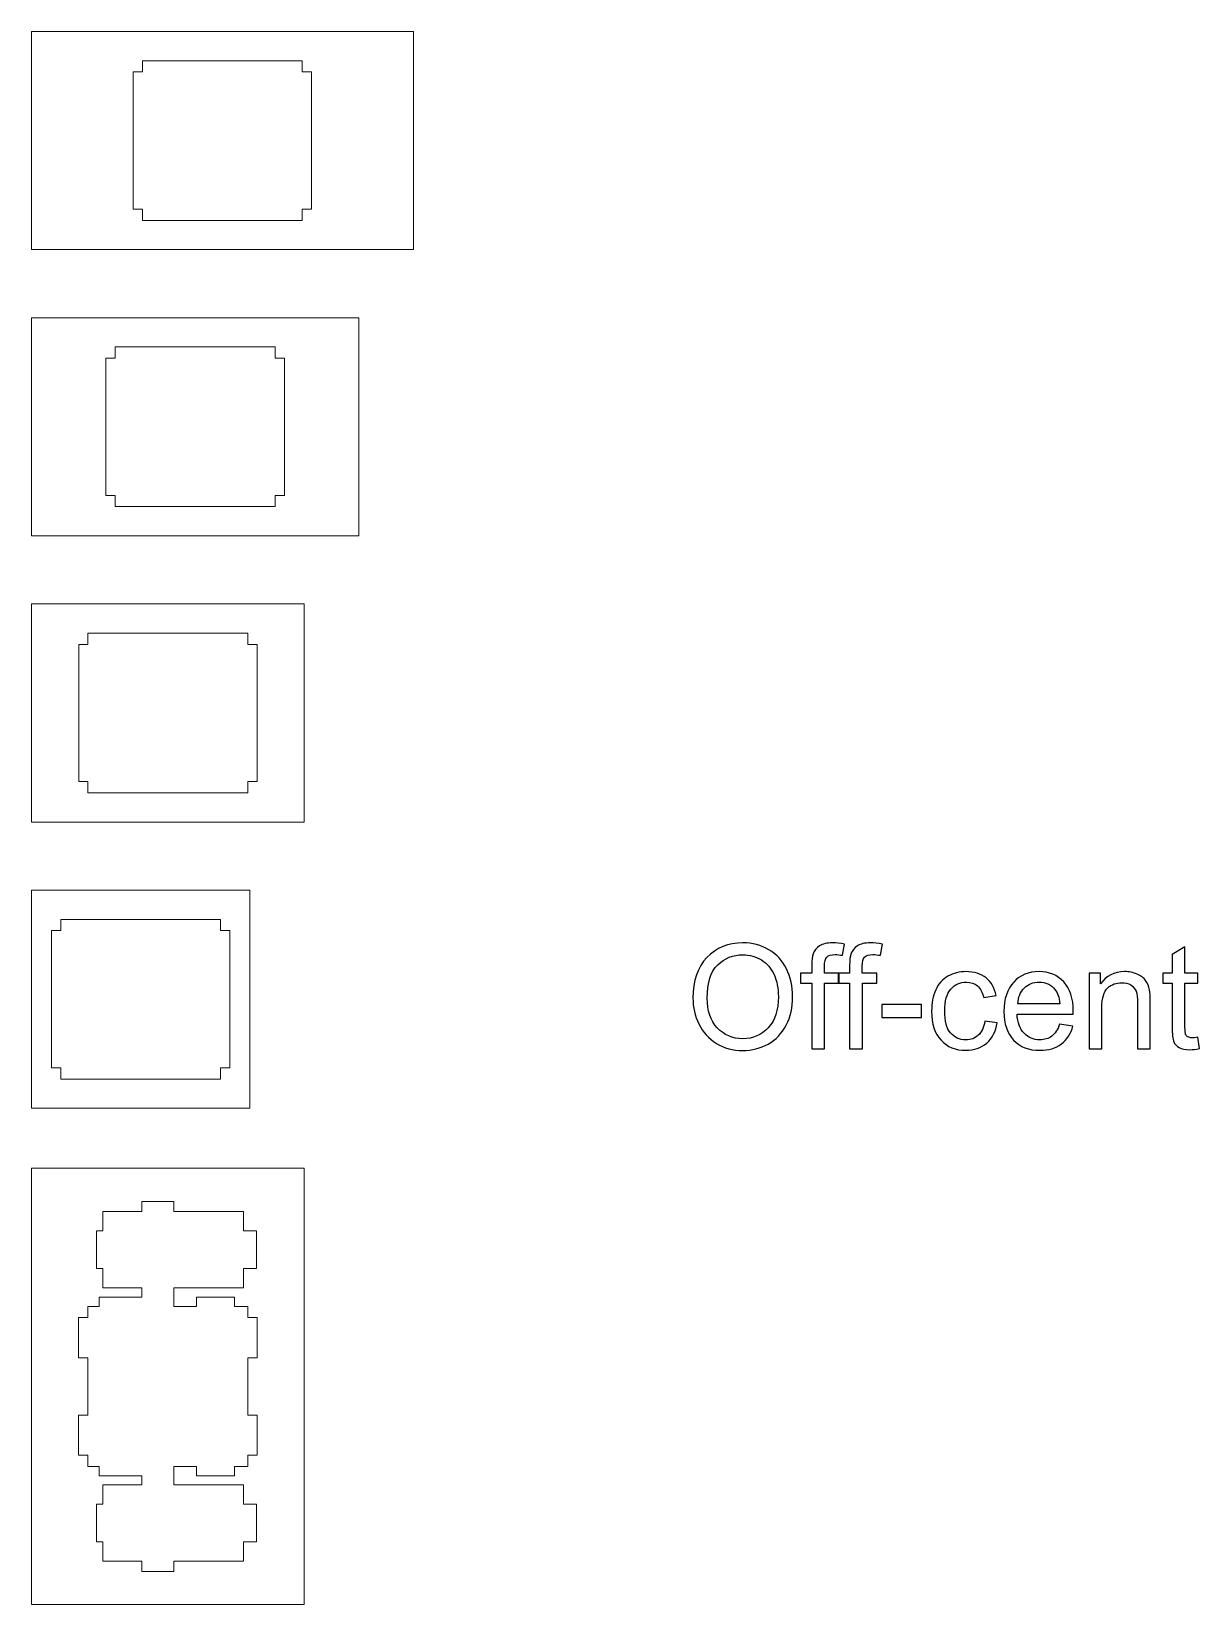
# Model space of a CAD drawing. Header units: millimetres. Extents: x -742 to 1487, y -1115 to 638.
# Drawn here: x 237.6 to 339.6, y -686.8 to -549.4 of the extents above; entities that cross this region are included whole.
import ezdxf

# ---------------------------------------------------------------- set-up
doc = ezdxf.new("R2010")
doc.units = ezdxf.units.MM
doc.layers.add('Layer 1', color=7, linetype='CONTINUOUS')

msp = doc.modelspace()

# ---------------------------------------------------------------- linework, layer by layer
at = {"layer": 'Layer 1', "color": 250, "lineweight": 9}
for points, knots in [([(237.614, -568.466), (237.614, -568.466), (237.614, -549.416), (237.614, -549.416), (237.614, -549.416), (237.614, -549.416), (270.952, -549.416), (270.952, -549.416), (270.952, -549.416), (270.952, -549.416), (270.952, -568.466), (270.952, -568.466), (270.952, -568.466), (270.952, -568.466), (237.614, -568.466), (237.614, -568.466)], [0, 0, 0, 0, 0.2, 0.2, 0.2, 0.2, 0.4, 0.4, 0.4, 0.4, 0.6, 0.6, 0.6, 0.6, 1, 1, 1, 1]), ([(246.499, -564.935), (246.499, -564.935), (246.499, -552.947), (246.499, -552.947), (246.499, -552.947), (246.499, -552.947), (247.31, -552.947), (247.31, -552.947)], [0, 0, 0, 0, 0.3333333, 0.3333333, 0.3333333, 0.3333333, 1, 1, 1, 1]), ([(262.067, -564.935), (262.067, -564.935), (262.067, -552.947), (262.067, -552.947), (262.067, -552.947), (262.067, -552.947), (261.255, -552.947), (261.255, -552.947)], [0, 0, 0, 0, 0.3333333, 0.3333333, 0.3333333, 0.3333333, 1, 1, 1, 1]), ([(237.614, -593.457), (237.614, -593.457), (237.614, -574.407), (237.614, -574.407), (237.614, -574.407), (237.614, -574.407), (266.189, -574.407), (266.189, -574.407), (266.189, -574.407), (266.189, -574.407), (266.189, -593.457), (266.189, -593.457), (266.189, -593.457), (266.189, -593.457), (237.614, -593.457), (237.614, -593.457)], [0, 0, 0, 0, 0.2, 0.2, 0.2, 0.2, 0.4, 0.4, 0.4, 0.4, 0.6, 0.6, 0.6, 0.6, 1, 1, 1, 1]), ([(244.118, -589.926), (244.118, -589.926), (244.118, -577.938), (244.118, -577.938), (244.118, -577.938), (244.118, -577.938), (244.929, -577.938), (244.929, -577.938)], [0, 0, 0, 0, 0.3333333, 0.3333333, 0.3333333, 0.3333333, 1, 1, 1, 1]), ([(259.686, -589.926), (259.686, -589.926), (259.686, -577.938), (259.686, -577.938), (259.686, -577.938), (259.686, -577.938), (258.874, -577.938), (258.874, -577.938)], [0, 0, 0, 0, 0.3333333, 0.3333333, 0.3333333, 0.3333333, 1, 1, 1, 1]), ([(237.614, -618.447), (237.614, -618.447), (237.614, -599.397), (237.614, -599.397), (237.614, -599.397), (237.614, -599.397), (261.427, -599.397), (261.427, -599.397), (261.427, -599.397), (261.427, -599.397), (261.427, -618.447), (261.427, -618.447), (261.427, -618.447), (261.427, -618.447), (237.614, -618.447), (237.614, -618.447)], [0, 0, 0, 0, 0.2, 0.2, 0.2, 0.2, 0.4, 0.4, 0.4, 0.4, 0.6, 0.6, 0.6, 0.6, 1, 1, 1, 1]), ([(241.736, -614.916), (241.736, -614.916), (241.736, -602.928), (241.736, -602.928), (241.736, -602.928), (241.736, -602.928), (242.548, -602.928), (242.548, -602.928)], [0, 0, 0, 0, 0.3333333, 0.3333333, 0.3333333, 0.3333333, 1, 1, 1, 1]), ([(257.304, -614.916), (257.304, -614.916), (257.304, -602.928), (257.304, -602.928), (257.304, -602.928), (257.304, -602.928), (256.493, -602.928), (256.493, -602.928)], [0, 0, 0, 0, 0.3333333, 0.3333333, 0.3333333, 0.3333333, 1, 1, 1, 1]), ([(237.614, -643.437), (237.614, -643.437), (237.614, -624.387), (237.614, -624.387), (237.614, -624.387), (237.614, -624.387), (256.664, -624.387), (256.664, -624.387), (256.664, -624.387), (256.664, -624.387), (256.664, -643.437), (256.664, -643.437), (256.664, -643.437), (256.664, -643.437), (237.614, -643.437), (237.614, -643.437)], [0, 0, 0, 0, 0.2, 0.2, 0.2, 0.2, 0.4, 0.4, 0.4, 0.4, 0.6, 0.6, 0.6, 0.6, 1, 1, 1, 1]), ([(239.355, -639.906), (239.355, -639.906), (239.355, -627.918), (239.355, -627.918), (239.355, -627.918), (239.355, -627.918), (240.167, -627.918), (240.167, -627.918)], [0, 0, 0, 0, 0.3333333, 0.3333333, 0.3333333, 0.3333333, 1, 1, 1, 1]), ([(254.923, -639.906), (254.923, -639.906), (254.923, -627.918), (254.923, -627.918), (254.923, -627.918), (254.923, -627.918), (254.112, -627.918), (254.112, -627.918)], [0, 0, 0, 0, 0.3333333, 0.3333333, 0.3333333, 0.3333333, 1, 1, 1, 1]), ([(295.352, -633.809), (295.352, -632.302), (295.759, -631.121), (296.569, -630.268), (296.569, -630.268), (297.38, -629.415), (298.426, -628.989), (299.708, -628.989), (299.708, -628.989), (300.549, -628.989), (301.304, -629.19), (301.98, -629.59), (301.98, -629.59), (302.653, -629.991), (303.167, -630.549), (303.52, -631.267), (303.52, -631.267), (303.874, -631.982), (304.052, -632.795), (304.052, -633.703), (304.052, -633.703), (304.052, -634.624), (303.865, -635.449), (303.493, -636.175), (303.493, -636.175), (303.12, -636.904), (302.593, -637.454), (301.912, -637.826), (301.912, -637.826), (301.228, -638.201), (300.492, -638.387), (299.702, -638.387), (299.702, -638.387), (298.845, -638.387), (298.081, -638.18), (297.405, -637.767), (297.405, -637.767), (296.732, -637.354), (296.22, -636.791), (295.873, -636.076), (295.873, -636.076), (295.526, -635.363), (295.352, -634.607), (295.352, -633.809)], [0, 0, 0, 0, 0.0833333, 0.0833333, 0.0833333, 0.0833333, 0.1666667, 0.1666667, 0.1666667, 0.1666667, 0.25, 0.25, 0.25, 0.25, 0.3333333, 0.3333333, 0.3333333, 0.3333333, 0.4166667, 0.4166667, 0.4166667, 0.4166667, 0.5, 0.5, 0.5, 0.5, 0.5833333, 0.5833333, 0.5833333, 0.5833333, 0.6666667, 0.6666667, 0.6666667, 0.6666667, 0.75, 0.75, 0.75, 0.75, 0.8333333, 0.8333333, 0.8333333, 0.8333333, 1, 1, 1, 1]), ([(305.726, -638.235), (305.726, -638.235), (305.726, -632.507), (305.726, -632.507), (305.726, -632.507), (305.726, -632.507), (304.735, -632.507), (304.735, -632.507), (304.735, -632.507), (304.735, -632.507), (304.735, -631.644), (304.735, -631.644), (304.735, -631.644), (304.735, -631.644), (305.726, -631.644), (305.726, -631.644), (305.726, -631.644), (305.726, -631.644), (305.726, -630.945), (305.726, -630.945), (305.726, -630.945), (305.726, -630.503), (305.764, -630.175), (305.842, -629.961), (305.842, -629.961), (305.95, -629.673), (306.137, -629.438), (306.408, -629.258), (306.408, -629.258), (306.676, -629.078), (307.055, -628.989), (307.542, -628.989), (307.542, -628.989), (307.858, -628.989), (308.205, -629.027), (308.586, -629.102), (308.586, -629.102), (308.586, -629.102), (308.418, -630.079), (308.418, -630.079), (308.418, -630.079), (308.186, -630.039), (307.968, -630.018), (307.76, -630.018), (307.76, -630.018), (307.422, -630.018), (307.182, -630.09), (307.041, -630.234), (307.041, -630.234), (306.901, -630.378), (306.831, -630.647), (306.831, -631.04), (306.831, -631.04), (306.831, -631.04), (306.831, -631.644), (306.831, -631.644), (306.831, -631.644), (306.831, -631.644), (308.114, -631.644), (308.114, -631.644), (308.114, -631.644), (308.114, -631.644), (308.114, -632.507), (308.114, -632.507), (308.114, -632.507), (308.114, -632.507), (306.844, -632.507), (306.844, -632.507), (306.844, -632.507), (306.844, -632.507), (306.844, -638.235), (306.844, -638.235), (306.844, -638.235), (306.844, -638.235), (305.726, -638.235), (305.726, -638.235)], [0, 0, 0, 0, 0.05, 0.05, 0.05, 0.05, 0.1, 0.1, 0.1, 0.1, 0.15, 0.15, 0.15, 0.15, 0.2, 0.2, 0.2, 0.2, 0.25, 0.25, 0.25, 0.25, 0.3, 0.3, 0.3, 0.3, 0.35, 0.35, 0.35, 0.35, 0.4, 0.4, 0.4, 0.4, 0.45, 0.45, 0.45, 0.45, 0.5, 0.5, 0.5, 0.5, 0.55, 0.55, 0.55, 0.55, 0.6, 0.6, 0.6, 0.6, 0.65, 0.65, 0.65, 0.65, 0.7, 0.7, 0.7, 0.7, 0.75, 0.75, 0.75, 0.75, 0.8, 0.8, 0.8, 0.8, 0.85, 0.85, 0.85, 0.85, 0.9, 0.9, 0.9, 0.9, 1, 1, 1, 1]), ([(309.026, -638.235), (309.026, -638.235), (309.026, -632.507), (309.026, -632.507), (309.026, -632.507), (309.026, -632.507), (308.035, -632.507), (308.035, -632.507), (308.035, -632.507), (308.035, -632.507), (308.035, -631.644), (308.035, -631.644), (308.035, -631.644), (308.035, -631.644), (309.026, -631.644), (309.026, -631.644), (309.026, -631.644), (309.026, -631.644), (309.026, -630.945), (309.026, -630.945), (309.026, -630.945), (309.026, -630.503), (309.064, -630.175), (309.142, -629.961), (309.142, -629.961), (309.25, -629.673), (309.437, -629.438), (309.708, -629.258), (309.708, -629.258), (309.976, -629.078), (310.355, -628.989), (310.842, -628.989), (310.842, -628.989), (311.157, -628.989), (311.505, -629.027), (311.886, -629.102), (311.886, -629.102), (311.886, -629.102), (311.718, -630.079), (311.718, -630.079), (311.718, -630.079), (311.486, -630.039), (311.268, -630.018), (311.06, -630.018), (311.06, -630.018), (310.721, -630.018), (310.482, -630.09), (310.34, -630.234), (310.34, -630.234), (310.201, -630.378), (310.131, -630.647), (310.131, -631.04), (310.131, -631.04), (310.131, -631.04), (310.131, -631.644), (310.131, -631.644), (310.131, -631.644), (310.131, -631.644), (311.414, -631.644), (311.414, -631.644), (311.414, -631.644), (311.414, -631.644), (311.414, -632.507), (311.414, -632.507), (311.414, -632.507), (311.414, -632.507), (310.144, -632.507), (310.144, -632.507), (310.144, -632.507), (310.144, -632.507), (310.144, -638.235), (310.144, -638.235), (310.144, -638.235), (310.144, -638.235), (309.026, -638.235), (309.026, -638.235)], [0, 0, 0, 0, 0.05, 0.05, 0.05, 0.05, 0.1, 0.1, 0.1, 0.1, 0.15, 0.15, 0.15, 0.15, 0.2, 0.2, 0.2, 0.2, 0.25, 0.25, 0.25, 0.25, 0.3, 0.3, 0.3, 0.3, 0.35, 0.35, 0.35, 0.35, 0.4, 0.4, 0.4, 0.4, 0.45, 0.45, 0.45, 0.45, 0.5, 0.5, 0.5, 0.5, 0.55, 0.55, 0.55, 0.55, 0.6, 0.6, 0.6, 0.6, 0.65, 0.65, 0.65, 0.65, 0.7, 0.7, 0.7, 0.7, 0.75, 0.75, 0.75, 0.75, 0.8, 0.8, 0.8, 0.8, 0.85, 0.85, 0.85, 0.85, 0.9, 0.9, 0.9, 0.9, 1, 1, 1, 1]), ([(296.597, -633.83), (296.597, -634.924), (296.891, -635.786), (297.48, -636.415), (297.48, -636.415), (298.068, -637.043), (298.807, -637.359), (299.696, -637.359), (299.696, -637.359), (300.602, -637.359), (301.345, -637.041), (301.931, -636.406), (301.931, -636.406), (302.515, -635.771), (302.807, -634.869), (302.807, -633.701), (302.807, -633.701), (302.807, -632.962), (302.682, -632.317), (302.433, -631.766), (302.433, -631.766), (302.183, -631.216), (301.817, -630.789), (301.336, -630.486), (301.336, -630.486), (300.853, -630.183), (300.314, -630.031), (299.715, -630.031), (299.715, -630.031), (298.864, -630.031), (298.131, -630.323), (297.518, -630.907), (297.518, -630.907), (296.904, -631.491), (296.597, -632.465), (296.597, -633.83)], [0, 0, 0, 0, 0.1, 0.1, 0.1, 0.1, 0.2, 0.2, 0.2, 0.2, 0.3, 0.3, 0.3, 0.3, 0.4, 0.4, 0.4, 0.4, 0.5, 0.5, 0.5, 0.5, 0.6, 0.6, 0.6, 0.6, 0.7, 0.7, 0.7, 0.7, 0.8, 0.8, 0.8, 0.8, 1, 1, 1, 1]), ([(339.419, -637.238), (339.419, -637.238), (339.572, -638.224), (339.572, -638.224), (339.572, -638.224), (339.258, -638.29), (338.977, -638.324), (338.731, -638.324), (338.731, -638.324), (338.327, -638.324), (338.014, -638.26), (337.789, -638.131), (337.789, -638.131), (337.567, -638.002), (337.41, -637.835), (337.319, -637.625), (337.319, -637.625), (337.228, -637.416), (337.184, -636.976), (337.184, -636.305), (337.184, -636.305), (337.184, -636.305), (337.184, -632.507), (337.184, -632.507), (337.184, -632.507), (337.184, -632.507), (336.358, -632.507), (336.358, -632.507), (336.358, -632.507), (336.358, -632.507), (336.358, -631.644), (336.358, -631.644), (336.358, -631.644), (336.358, -631.644), (337.184, -631.644), (337.184, -631.644), (337.184, -631.644), (337.184, -631.644), (337.184, -630.014), (337.184, -630.014), (337.184, -630.014), (337.184, -630.014), (338.302, -629.343), (338.302, -629.343), (338.302, -629.343), (338.302, -629.343), (338.302, -631.644), (338.302, -631.644), (338.302, -631.644), (338.302, -631.644), (339.419, -631.644), (339.419, -631.644), (339.419, -631.644), (339.419, -631.644), (339.419, -632.507), (339.419, -632.507), (339.419, -632.507), (339.419, -632.507), (338.302, -632.507), (338.302, -632.507), (338.302, -632.507), (338.302, -632.507), (338.302, -636.368), (338.302, -636.368), (338.302, -636.368), (338.302, -636.688), (338.321, -636.893), (338.361, -636.984), (338.361, -636.984), (338.399, -637.075), (338.462, -637.147), (338.551, -637.202), (338.551, -637.202), (338.64, -637.255), (338.767, -637.282), (338.932, -637.282), (338.932, -637.282), (339.055, -637.282), (339.218, -637.268), (339.419, -637.238)], [0, 0, 0, 0, 0.047619, 0.047619, 0.047619, 0.047619, 0.0952381, 0.0952381, 0.0952381, 0.0952381, 0.1428571, 0.1428571, 0.1428571, 0.1428571, 0.1904762, 0.1904762, 0.1904762, 0.1904762, 0.2380952, 0.2380952, 0.2380952, 0.2380952, 0.2857143, 0.2857143, 0.2857143, 0.2857143, 0.3333333, 0.3333333, 0.3333333, 0.3333333, 0.3809524, 0.3809524, 0.3809524, 0.3809524, 0.4285714, 0.4285714, 0.4285714, 0.4285714, 0.4761905, 0.4761905, 0.4761905, 0.4761905, 0.5238095, 0.5238095, 0.5238095, 0.5238095, 0.5714286, 0.5714286, 0.5714286, 0.5714286, 0.6190476, 0.6190476, 0.6190476, 0.6190476, 0.6666667, 0.6666667, 0.6666667, 0.6666667, 0.7142857, 0.7142857, 0.7142857, 0.7142857, 0.7619048, 0.7619048, 0.7619048, 0.7619048, 0.8095238, 0.8095238, 0.8095238, 0.8095238, 0.8571429, 0.8571429, 0.8571429, 0.8571429, 0.9047619, 0.9047619, 0.9047619, 0.9047619, 1, 1, 1, 1]), ([(320.822, -635.822), (320.822, -635.822), (321.914, -635.974), (321.914, -635.974), (321.914, -635.974), (321.794, -636.726), (321.489, -637.312), (320.996, -637.738), (320.996, -637.738), (320.503, -638.163), (319.895, -638.375), (319.178, -638.375), (319.178, -638.375), (318.278, -638.375), (317.554, -638.08), (317.008, -637.492), (317.008, -637.492), (316.46, -636.904), (316.187, -636.061), (316.187, -634.965), (316.187, -634.965), (316.187, -634.253), (316.305, -633.633), (316.54, -633.1), (316.54, -633.1), (316.775, -632.569), (317.133, -632.169), (317.615, -631.904), (317.615, -631.904), (318.096, -631.637), (318.619, -631.504), (319.186, -631.504), (319.186, -631.504), (319.899, -631.504), (320.486, -631.684), (320.939, -632.046), (320.939, -632.046), (321.394, -632.408), (321.686, -632.922), (321.813, -633.587), (321.813, -633.587), (321.813, -633.587), (320.733, -633.752), (320.733, -633.752), (320.733, -633.752), (320.63, -633.309), (320.448, -632.977), (320.183, -632.753), (320.183, -632.753), (319.92, -632.531), (319.603, -632.418), (319.23, -632.418), (319.23, -632.418), (318.667, -632.418), (318.21, -632.619), (317.857, -633.022), (317.857, -633.022), (317.505, -633.426), (317.33, -634.061), (317.33, -634.933), (317.33, -634.933), (317.33, -635.818), (317.499, -636.459), (317.838, -636.859), (317.838, -636.859), (318.178, -637.259), (318.621, -637.46), (319.165, -637.46), (319.165, -637.46), (319.605, -637.46), (319.971, -637.327), (320.263, -637.058), (320.263, -637.058), (320.558, -636.791), (320.744, -636.379), (320.822, -635.822)], [0, 0, 0, 0, 0.05, 0.05, 0.05, 0.05, 0.1, 0.1, 0.1, 0.1, 0.15, 0.15, 0.15, 0.15, 0.2, 0.2, 0.2, 0.2, 0.25, 0.25, 0.25, 0.25, 0.3, 0.3, 0.3, 0.3, 0.35, 0.35, 0.35, 0.35, 0.4, 0.4, 0.4, 0.4, 0.45, 0.45, 0.45, 0.45, 0.5, 0.5, 0.5, 0.5, 0.55, 0.55, 0.55, 0.55, 0.6, 0.6, 0.6, 0.6, 0.65, 0.65, 0.65, 0.65, 0.7, 0.7, 0.7, 0.7, 0.75, 0.75, 0.75, 0.75, 0.8, 0.8, 0.8, 0.8, 0.85, 0.85, 0.85, 0.85, 0.9, 0.9, 0.9, 0.9, 1, 1, 1, 1]), ([(327.363, -636.101), (327.363, -636.101), (328.518, -636.254), (328.518, -636.254), (328.518, -636.254), (328.338, -636.925), (328.002, -637.448), (327.511, -637.818), (327.511, -637.818), (327.02, -638.188), (326.393, -638.375), (325.629, -638.375), (325.629, -638.375), (324.668, -638.375), (323.906, -638.078), (323.343, -637.486), (323.343, -637.486), (322.78, -636.895), (322.499, -636.063), (322.499, -634.994), (322.499, -634.994), (322.499, -633.889), (322.782, -633.03), (323.352, -632.42), (323.352, -632.42), (323.921, -631.809), (324.66, -631.504), (325.568, -631.504), (325.568, -631.504), (326.446, -631.504), (327.164, -631.802), (327.72, -632.401), (327.72, -632.401), (328.277, -633), (328.556, -633.843), (328.556, -634.929), (328.556, -634.929), (328.556, -634.994), (328.554, -635.094), (328.55, -635.225), (328.55, -635.225), (328.55, -635.225), (323.642, -635.225), (323.642, -635.225), (323.642, -635.225), (323.684, -635.947), (323.887, -636.501), (324.255, -636.885), (324.255, -636.885), (324.622, -637.268), (325.081, -637.46), (325.629, -637.46), (325.629, -637.46), (326.038, -637.46), (326.387, -637.352), (326.675, -637.136), (326.675, -637.136), (326.965, -636.92), (327.193, -636.575), (327.363, -636.101)], [0, 0, 0, 0, 0.0625, 0.0625, 0.0625, 0.0625, 0.125, 0.125, 0.125, 0.125, 0.1875, 0.1875, 0.1875, 0.1875, 0.25, 0.25, 0.25, 0.25, 0.3125, 0.3125, 0.3125, 0.3125, 0.375, 0.375, 0.375, 0.375, 0.4375, 0.4375, 0.4375, 0.4375, 0.5, 0.5, 0.5, 0.5, 0.5625, 0.5625, 0.5625, 0.5625, 0.625, 0.625, 0.625, 0.625, 0.6875, 0.6875, 0.6875, 0.6875, 0.75, 0.75, 0.75, 0.75, 0.8125, 0.8125, 0.8125, 0.8125, 0.875, 0.875, 0.875, 0.875, 1, 1, 1, 1]), ([(329.93, -638.235), (329.93, -638.235), (329.93, -631.644), (329.93, -631.644), (329.93, -631.644), (329.93, -631.644), (330.933, -631.644), (330.933, -631.644), (330.933, -631.644), (330.933, -631.644), (330.933, -632.579), (330.933, -632.579), (330.933, -632.579), (331.416, -631.862), (332.115, -631.504), (333.027, -631.504), (333.027, -631.504), (333.425, -631.504), (333.789, -631.576), (334.121, -631.718), (334.121, -631.718), (334.453, -631.86), (334.703, -632.048), (334.868, -632.279), (334.868, -632.279), (335.033, -632.509), (335.15, -632.785), (335.215, -633.102), (335.215, -633.102), (335.256, -633.309), (335.277, -633.671), (335.277, -634.188), (335.277, -634.188), (335.277, -634.188), (335.277, -638.235), (335.277, -638.235), (335.277, -638.235), (335.277, -638.235), (334.159, -638.235), (334.159, -638.235), (334.159, -638.235), (334.159, -638.235), (334.159, -634.23), (334.159, -634.23), (334.159, -634.23), (334.159, -633.775), (334.117, -633.434), (334.03, -633.21), (334.03, -633.21), (333.943, -632.986), (333.789, -632.806), (333.569, -632.67), (333.569, -632.67), (333.349, -632.537), (333.088, -632.469), (332.792, -632.469), (332.792, -632.469), (332.318, -632.469), (331.909, -632.619), (331.564, -632.922), (331.564, -632.922), (331.219, -633.223), (331.048, -633.796), (331.048, -634.639), (331.048, -634.639), (331.048, -634.639), (331.048, -638.235), (331.048, -638.235), (331.048, -638.235), (331.048, -638.235), (329.93, -638.235), (329.93, -638.235)], [0, 0, 0, 0, 0.0526316, 0.0526316, 0.0526316, 0.0526316, 0.1052632, 0.1052632, 0.1052632, 0.1052632, 0.1578947, 0.1578947, 0.1578947, 0.1578947, 0.2105263, 0.2105263, 0.2105263, 0.2105263, 0.2631579, 0.2631579, 0.2631579, 0.2631579, 0.3157895, 0.3157895, 0.3157895, 0.3157895, 0.3684211, 0.3684211, 0.3684211, 0.3684211, 0.4210526, 0.4210526, 0.4210526, 0.4210526, 0.4736842, 0.4736842, 0.4736842, 0.4736842, 0.5263158, 0.5263158, 0.5263158, 0.5263158, 0.5789474, 0.5789474, 0.5789474, 0.5789474, 0.6315789, 0.6315789, 0.6315789, 0.6315789, 0.6842105, 0.6842105, 0.6842105, 0.6842105, 0.7368421, 0.7368421, 0.7368421, 0.7368421, 0.7894737, 0.7894737, 0.7894737, 0.7894737, 0.8421053, 0.8421053, 0.8421053, 0.8421053, 0.8947368, 0.8947368, 0.8947368, 0.8947368, 1, 1, 1, 1]), ([(323.705, -634.311), (323.705, -634.311), (327.375, -634.311), (327.375, -634.311), (327.375, -634.311), (327.327, -633.756), (327.185, -633.341), (326.954, -633.064), (326.954, -633.064), (326.601, -632.634), (326.139, -632.418), (325.574, -632.418), (325.574, -632.418), (325.062, -632.418), (324.632, -632.59), (324.283, -632.933), (324.283, -632.933), (323.936, -633.276), (323.743, -633.735), (323.705, -634.311)], [0, 0, 0, 0, 0.1666667, 0.1666667, 0.1666667, 0.1666667, 0.3333333, 0.3333333, 0.3333333, 0.3333333, 0.5, 0.5, 0.5, 0.5, 0.6666667, 0.6666667, 0.6666667, 0.6666667, 1, 1, 1, 1]), ([(311.843, -635.504), (311.843, -635.504), (311.843, -634.387), (311.843, -634.387), (311.843, -634.387), (311.843, -634.387), (315.298, -634.387), (315.298, -634.387), (315.298, -634.387), (315.298, -634.387), (315.298, -635.504), (315.298, -635.504), (315.298, -635.504), (315.298, -635.504), (311.843, -635.504), (311.843, -635.504)], [0, 0, 0, 0, 0.2, 0.2, 0.2, 0.2, 0.4, 0.4, 0.4, 0.4, 0.6, 0.6, 0.6, 0.6, 1, 1, 1, 1]), ([(237.614, -686.765), (237.614, -686.765), (261.427, -686.765), (261.427, -686.765), (261.427, -686.765), (261.427, -686.765), (261.427, -648.665), (261.427, -648.665), (261.427, -648.665), (261.427, -648.665), (237.614, -648.665), (237.614, -648.665), (237.614, -648.665), (237.614, -648.665), (237.614, -686.765), (237.614, -686.765)], [0, 0, 0, 0, 0.2, 0.2, 0.2, 0.2, 0.4, 0.4, 0.4, 0.4, 0.6, 0.6, 0.6, 0.6, 1, 1, 1, 1])]:
    msp.add_open_spline(points, degree=3, knots=knots, dxfattribs=at)
for points in [[(247.31, -551.969), (247.31, -551.969), (261.255, -551.969), (261.255, -551.969)], [(247.31, -552.947), (247.31, -552.947), (247.31, -551.969), (247.31, -551.969)], [(261.255, -552.947), (261.255, -552.947), (261.255, -551.969), (261.255, -551.969)], [(247.31, -564.935), (247.31, -564.935), (246.499, -564.935), (246.499, -564.935)], [(247.31, -565.914), (247.31, -565.914), (247.31, -564.935), (247.31, -564.935)], [(261.255, -564.935), (261.255, -564.935), (262.067, -564.935), (262.067, -564.935)], [(261.255, -564.935), (261.255, -564.935), (261.255, -565.914), (261.255, -565.914)], [(261.255, -565.914), (261.255, -565.914), (247.31, -565.914), (247.31, -565.914)], [(244.929, -576.96), (244.929, -576.96), (258.874, -576.96), (258.874, -576.96)], [(244.929, -577.938), (244.929, -577.938), (244.929, -576.96), (244.929, -576.96)], [(258.874, -577.938), (258.874, -577.938), (258.874, -576.96), (258.874, -576.96)], [(244.929, -589.926), (244.929, -589.926), (244.118, -589.926), (244.118, -589.926)], [(244.929, -590.905), (244.929, -590.905), (244.929, -589.926), (244.929, -589.926)], [(258.874, -589.926), (258.874, -589.926), (259.686, -589.926), (259.686, -589.926)], [(258.874, -589.926), (258.874, -589.926), (258.874, -590.905), (258.874, -590.905)], [(258.874, -590.905), (258.874, -590.905), (244.929, -590.905), (244.929, -590.905)], [(242.548, -601.95), (242.548, -601.95), (256.493, -601.95), (256.493, -601.95)], [(242.548, -602.928), (242.548, -602.928), (242.548, -601.95), (242.548, -601.95)], [(256.493, -602.928), (256.493, -602.928), (256.493, -601.95), (256.493, -601.95)], [(242.548, -614.916), (242.548, -614.916), (241.736, -614.916), (241.736, -614.916)], [(242.548, -615.895), (242.548, -615.895), (242.548, -614.916), (242.548, -614.916)], [(256.493, -614.916), (256.493, -614.916), (257.304, -614.916), (257.304, -614.916)], [(256.493, -614.916), (256.493, -614.916), (256.493, -615.895), (256.493, -615.895)], [(256.493, -615.895), (256.493, -615.895), (242.548, -615.895), (242.548, -615.895)], [(240.167, -626.94), (240.167, -626.94), (254.112, -626.94), (254.112, -626.94)], [(240.167, -627.918), (240.167, -627.918), (240.167, -626.94), (240.167, -626.94)], [(254.112, -627.918), (254.112, -627.918), (254.112, -626.94), (254.112, -626.94)], [(240.167, -639.906), (240.167, -639.906), (239.355, -639.906), (239.355, -639.906)], [(240.167, -640.885), (240.167, -640.885), (240.167, -639.906), (240.167, -639.906)], [(254.112, -639.906), (254.112, -639.906), (254.923, -639.906), (254.923, -639.906)], [(254.112, -639.906), (254.112, -639.906), (254.112, -640.885), (254.112, -640.885)], [(254.112, -640.885), (254.112, -640.885), (240.167, -640.885), (240.167, -640.885)], [(247.234, -651.561), (247.234, -651.561), (247.234, -652.45), (247.234, -652.45)], [(250.028, -651.561), (250.028, -651.561), (247.234, -651.561), (247.234, -651.561)], [(250.028, -652.45), (250.028, -652.45), (250.028, -651.561), (250.028, -651.561)], [(247.234, -652.45), (247.234, -652.45), (243.831, -652.45), (243.831, -652.45)], [(243.831, -652.45), (243.831, -652.45), (243.831, -654.126), (243.831, -654.126)], [(256.124, -652.45), (256.124, -652.45), (250.028, -652.45), (250.028, -652.45)], [(256.124, -654.126), (256.124, -654.126), (256.124, -652.45), (256.124, -652.45)], [(243.831, -654.126), (243.831, -654.126), (243.297, -654.126), (243.297, -654.126)], [(243.297, -654.126), (243.297, -654.126), (243.297, -657.428), (243.297, -657.428)], [(257.267, -654.126), (257.267, -654.126), (256.124, -654.126), (256.124, -654.126)], [(257.267, -657.428), (257.267, -657.428), (257.267, -654.126), (257.267, -654.126)], [(243.297, -657.428), (243.297, -657.428), (243.831, -657.428), (243.831, -657.428)], [(243.831, -657.428), (243.831, -657.428), (243.831, -659.104), (243.831, -659.104)], [(256.124, -659.104), (256.124, -659.104), (256.124, -657.428), (256.124, -657.428)], [(256.124, -657.428), (256.124, -657.428), (257.267, -657.428), (257.267, -657.428)], [(243.831, -659.104), (243.831, -659.104), (247.234, -659.104), (247.234, -659.104)], [(247.234, -659.104), (247.234, -659.104), (247.234, -659.917), (247.234, -659.917)], [(250.028, -660.73), (250.028, -660.73), (250.028, -659.104), (250.028, -659.104)], [(250.028, -659.104), (250.028, -659.104), (256.124, -659.104), (256.124, -659.104)], [(256.124, -659.104), (256.124, -659.104), (256.124, -659.104), (256.124, -659.104)], [(247.234, -659.917), (247.234, -659.917), (243.516, -659.917), (243.516, -659.917)], [(243.516, -659.917), (243.516, -659.917), (243.516, -660.73), (243.516, -660.73)], [(255.337, -659.917), (255.337, -659.917), (252.025, -659.917), (252.025, -659.917)], [(252.025, -659.917), (252.025, -659.917), (252.025, -660.73), (252.025, -660.73)], [(255.337, -660.73), (255.337, -660.73), (255.337, -659.917), (255.337, -659.917)], [(242.535, -661.71), (242.535, -661.71), (241.723, -661.71), (241.723, -661.71)], [(241.723, -661.71), (241.723, -661.71), (241.723, -665.211), (241.723, -665.211)], [(243.516, -660.73), (243.516, -660.73), (242.535, -660.73), (242.535, -660.73)], [(242.535, -660.73), (242.535, -660.73), (242.535, -661.71), (242.535, -661.71)], [(252.025, -660.73), (252.025, -660.73), (250.028, -660.73), (250.028, -660.73)], [(256.505, -660.73), (256.505, -660.73), (255.337, -660.73), (255.337, -660.73)], [(256.505, -661.71), (256.505, -661.71), (256.505, -660.73), (256.505, -660.73)], [(257.318, -661.71), (257.318, -661.71), (256.505, -661.71), (256.505, -661.71)], [(257.318, -665.211), (257.318, -665.211), (257.318, -661.71), (257.318, -661.71)], [(241.723, -665.211), (241.723, -665.211), (242.535, -665.211), (242.535, -665.211)], [(242.535, -665.211), (242.535, -665.211), (242.535, -670.219), (242.535, -670.219)], [(256.505, -670.219), (256.505, -670.219), (256.505, -665.211), (256.505, -665.211)], [(256.505, -665.211), (256.505, -665.211), (257.318, -665.211), (257.318, -665.211)], [(242.535, -670.219), (242.535, -670.219), (241.723, -670.219), (241.723, -670.219)], [(241.723, -670.219), (241.723, -670.219), (241.723, -673.72), (241.723, -673.72)], [(257.318, -670.219), (257.318, -670.219), (256.505, -670.219), (256.505, -670.219)], [(257.318, -673.72), (257.318, -673.72), (257.318, -670.219), (257.318, -670.219)], [(241.723, -673.72), (241.723, -673.72), (242.535, -673.72), (242.535, -673.72)], [(242.535, -673.72), (242.535, -673.72), (242.535, -674.7), (242.535, -674.7)], [(256.505, -674.7), (256.505, -674.7), (256.505, -673.72), (256.505, -673.72)], [(256.505, -673.72), (256.505, -673.72), (257.318, -673.72), (257.318, -673.72)], [(242.535, -674.7), (242.535, -674.7), (243.516, -674.7), (243.516, -674.7)], [(243.516, -674.7), (243.516, -674.7), (243.516, -675.513), (243.516, -675.513)], [(243.516, -675.513), (243.516, -675.513), (247.234, -675.513), (247.234, -675.513)], [(247.234, -675.513), (247.234, -675.513), (247.234, -676.326), (247.234, -676.326)], [(250.028, -676.326), (250.028, -676.326), (250.028, -674.7), (250.028, -674.7)], [(250.028, -674.7), (250.028, -674.7), (252.025, -674.7), (252.025, -674.7)], [(252.025, -674.7), (252.025, -674.7), (252.025, -675.513), (252.025, -675.513)], [(252.025, -675.513), (252.025, -675.513), (255.337, -675.513), (255.337, -675.513)], [(255.337, -675.513), (255.337, -675.513), (255.337, -674.7), (255.337, -674.7)], [(256.505, -674.7), (256.505, -674.7), (255.337, -674.7), (255.337, -674.7)], [(243.831, -676.326), (243.831, -676.326), (243.831, -676.326), (243.831, -676.326)], [(247.234, -676.326), (247.234, -676.326), (243.831, -676.326), (243.831, -676.326)], [(243.831, -676.326), (243.831, -676.326), (243.831, -678.002), (243.831, -678.002)], [(256.124, -676.326), (256.124, -676.326), (250.028, -676.326), (250.028, -676.326)], [(256.124, -678.002), (256.124, -678.002), (256.124, -676.326), (256.124, -676.326)], [(243.831, -678.002), (243.831, -678.002), (243.297, -678.002), (243.297, -678.002)], [(243.297, -678.002), (243.297, -678.002), (243.297, -681.304), (243.297, -681.304)], [(257.267, -678.002), (257.267, -678.002), (256.124, -678.002), (256.124, -678.002)], [(257.267, -681.304), (257.267, -681.304), (257.267, -678.002), (257.267, -678.002)], [(243.297, -681.304), (243.297, -681.304), (243.831, -681.304), (243.831, -681.304)], [(243.831, -681.304), (243.831, -681.304), (243.831, -682.98), (243.831, -682.98)], [(256.124, -682.98), (256.124, -682.98), (256.124, -681.304), (256.124, -681.304)], [(256.124, -681.304), (256.124, -681.304), (257.267, -681.304), (257.267, -681.304)], [(243.831, -682.98), (243.831, -682.98), (247.234, -682.98), (247.234, -682.98)], [(247.234, -682.98), (247.234, -682.98), (247.234, -683.869), (247.234, -683.869)], [(247.234, -683.869), (247.234, -683.869), (250.028, -683.869), (250.028, -683.869)], [(250.028, -683.869), (250.028, -683.869), (250.028, -682.98), (250.028, -682.98)], [(250.028, -682.98), (250.028, -682.98), (256.124, -682.98), (256.124, -682.98)]]:
    msp.add_open_spline(points, degree=3, dxfattribs=at)
at = {"layer": 'Layer 1', "color": 250}
for points, knots in [([(295.352, -633.809), (295.352, -632.302), (295.759, -631.121), (296.569, -630.268), (296.569, -630.268), (297.38, -629.415), (298.426, -628.989), (299.708, -628.989), (299.708, -628.989), (300.549, -628.989), (301.304, -629.19), (301.98, -629.59), (301.98, -629.59), (302.653, -629.991), (303.167, -630.549), (303.52, -631.267), (303.52, -631.267), (303.874, -631.982), (304.052, -632.795), (304.052, -633.703), (304.052, -633.703), (304.052, -634.624), (303.865, -635.449), (303.493, -636.175), (303.493, -636.175), (303.12, -636.904), (302.593, -637.454), (301.912, -637.826), (301.912, -637.826), (301.228, -638.201), (300.492, -638.387), (299.702, -638.387), (299.702, -638.387), (298.845, -638.387), (298.081, -638.18), (297.405, -637.767), (297.405, -637.767), (296.732, -637.354), (296.22, -636.791), (295.873, -636.076), (295.873, -636.076), (295.526, -635.363), (295.352, -634.607), (295.352, -633.809)], [0, 0, 0, 0, 0.0833333, 0.0833333, 0.0833333, 0.0833333, 0.1666667, 0.1666667, 0.1666667, 0.1666667, 0.25, 0.25, 0.25, 0.25, 0.3333333, 0.3333333, 0.3333333, 0.3333333, 0.4166667, 0.4166667, 0.4166667, 0.4166667, 0.5, 0.5, 0.5, 0.5, 0.5833333, 0.5833333, 0.5833333, 0.5833333, 0.6666667, 0.6666667, 0.6666667, 0.6666667, 0.75, 0.75, 0.75, 0.75, 0.8333333, 0.8333333, 0.8333333, 0.8333333, 1, 1, 1, 1]), ([(305.726, -638.235), (305.726, -638.235), (305.726, -632.507), (305.726, -632.507), (305.726, -632.507), (305.726, -632.507), (304.735, -632.507), (304.735, -632.507), (304.735, -632.507), (304.735, -632.507), (304.735, -631.644), (304.735, -631.644), (304.735, -631.644), (304.735, -631.644), (305.726, -631.644), (305.726, -631.644), (305.726, -631.644), (305.726, -631.644), (305.726, -630.945), (305.726, -630.945), (305.726, -630.945), (305.726, -630.503), (305.764, -630.175), (305.842, -629.961), (305.842, -629.961), (305.95, -629.673), (306.137, -629.438), (306.408, -629.258), (306.408, -629.258), (306.676, -629.078), (307.055, -628.989), (307.542, -628.989), (307.542, -628.989), (307.858, -628.989), (308.205, -629.027), (308.586, -629.102), (308.586, -629.102), (308.586, -629.102), (308.418, -630.079), (308.418, -630.079), (308.418, -630.079), (308.186, -630.039), (307.968, -630.018), (307.76, -630.018), (307.76, -630.018), (307.422, -630.018), (307.182, -630.09), (307.041, -630.234), (307.041, -630.234), (306.901, -630.378), (306.831, -630.647), (306.831, -631.04), (306.831, -631.04), (306.831, -631.04), (306.831, -631.644), (306.831, -631.644), (306.831, -631.644), (306.831, -631.644), (308.114, -631.644), (308.114, -631.644), (308.114, -631.644), (308.114, -631.644), (308.114, -632.507), (308.114, -632.507), (308.114, -632.507), (308.114, -632.507), (306.844, -632.507), (306.844, -632.507), (306.844, -632.507), (306.844, -632.507), (306.844, -638.235), (306.844, -638.235), (306.844, -638.235), (306.844, -638.235), (305.726, -638.235), (305.726, -638.235)], [0, 0, 0, 0, 0.05, 0.05, 0.05, 0.05, 0.1, 0.1, 0.1, 0.1, 0.15, 0.15, 0.15, 0.15, 0.2, 0.2, 0.2, 0.2, 0.25, 0.25, 0.25, 0.25, 0.3, 0.3, 0.3, 0.3, 0.35, 0.35, 0.35, 0.35, 0.4, 0.4, 0.4, 0.4, 0.45, 0.45, 0.45, 0.45, 0.5, 0.5, 0.5, 0.5, 0.55, 0.55, 0.55, 0.55, 0.6, 0.6, 0.6, 0.6, 0.65, 0.65, 0.65, 0.65, 0.7, 0.7, 0.7, 0.7, 0.75, 0.75, 0.75, 0.75, 0.8, 0.8, 0.8, 0.8, 0.85, 0.85, 0.85, 0.85, 0.9, 0.9, 0.9, 0.9, 1, 1, 1, 1]), ([(309.026, -638.235), (309.026, -638.235), (309.026, -632.507), (309.026, -632.507), (309.026, -632.507), (309.026, -632.507), (308.035, -632.507), (308.035, -632.507), (308.035, -632.507), (308.035, -632.507), (308.035, -631.644), (308.035, -631.644), (308.035, -631.644), (308.035, -631.644), (309.026, -631.644), (309.026, -631.644), (309.026, -631.644), (309.026, -631.644), (309.026, -630.945), (309.026, -630.945), (309.026, -630.945), (309.026, -630.503), (309.064, -630.175), (309.142, -629.961), (309.142, -629.961), (309.25, -629.673), (309.437, -629.438), (309.708, -629.258), (309.708, -629.258), (309.976, -629.078), (310.355, -628.989), (310.842, -628.989), (310.842, -628.989), (311.157, -628.989), (311.505, -629.027), (311.886, -629.102), (311.886, -629.102), (311.886, -629.102), (311.718, -630.079), (311.718, -630.079), (311.718, -630.079), (311.486, -630.039), (311.268, -630.018), (311.06, -630.018), (311.06, -630.018), (310.721, -630.018), (310.482, -630.09), (310.34, -630.234), (310.34, -630.234), (310.201, -630.378), (310.131, -630.647), (310.131, -631.04), (310.131, -631.04), (310.131, -631.04), (310.131, -631.644), (310.131, -631.644), (310.131, -631.644), (310.131, -631.644), (311.414, -631.644), (311.414, -631.644), (311.414, -631.644), (311.414, -631.644), (311.414, -632.507), (311.414, -632.507), (311.414, -632.507), (311.414, -632.507), (310.144, -632.507), (310.144, -632.507), (310.144, -632.507), (310.144, -632.507), (310.144, -638.235), (310.144, -638.235), (310.144, -638.235), (310.144, -638.235), (309.026, -638.235), (309.026, -638.235)], [0, 0, 0, 0, 0.05, 0.05, 0.05, 0.05, 0.1, 0.1, 0.1, 0.1, 0.15, 0.15, 0.15, 0.15, 0.2, 0.2, 0.2, 0.2, 0.25, 0.25, 0.25, 0.25, 0.3, 0.3, 0.3, 0.3, 0.35, 0.35, 0.35, 0.35, 0.4, 0.4, 0.4, 0.4, 0.45, 0.45, 0.45, 0.45, 0.5, 0.5, 0.5, 0.5, 0.55, 0.55, 0.55, 0.55, 0.6, 0.6, 0.6, 0.6, 0.65, 0.65, 0.65, 0.65, 0.7, 0.7, 0.7, 0.7, 0.75, 0.75, 0.75, 0.75, 0.8, 0.8, 0.8, 0.8, 0.85, 0.85, 0.85, 0.85, 0.9, 0.9, 0.9, 0.9, 1, 1, 1, 1]), ([(296.597, -633.83), (296.597, -634.924), (296.891, -635.786), (297.48, -636.415), (297.48, -636.415), (298.068, -637.043), (298.807, -637.359), (299.696, -637.359), (299.696, -637.359), (300.602, -637.359), (301.345, -637.041), (301.931, -636.406), (301.931, -636.406), (302.515, -635.771), (302.807, -634.869), (302.807, -633.701), (302.807, -633.701), (302.807, -632.962), (302.682, -632.317), (302.433, -631.766), (302.433, -631.766), (302.183, -631.216), (301.817, -630.789), (301.336, -630.486), (301.336, -630.486), (300.853, -630.183), (300.314, -630.031), (299.715, -630.031), (299.715, -630.031), (298.864, -630.031), (298.131, -630.323), (297.518, -630.907), (297.518, -630.907), (296.904, -631.491), (296.597, -632.465), (296.597, -633.83)], [0, 0, 0, 0, 0.1, 0.1, 0.1, 0.1, 0.2, 0.2, 0.2, 0.2, 0.3, 0.3, 0.3, 0.3, 0.4, 0.4, 0.4, 0.4, 0.5, 0.5, 0.5, 0.5, 0.6, 0.6, 0.6, 0.6, 0.7, 0.7, 0.7, 0.7, 0.8, 0.8, 0.8, 0.8, 1, 1, 1, 1]), ([(339.419, -637.238), (339.419, -637.238), (339.572, -638.224), (339.572, -638.224), (339.572, -638.224), (339.258, -638.29), (338.977, -638.324), (338.731, -638.324), (338.731, -638.324), (338.327, -638.324), (338.014, -638.26), (337.789, -638.131), (337.789, -638.131), (337.567, -638.002), (337.41, -637.835), (337.319, -637.625), (337.319, -637.625), (337.228, -637.416), (337.184, -636.976), (337.184, -636.305), (337.184, -636.305), (337.184, -636.305), (337.184, -632.507), (337.184, -632.507), (337.184, -632.507), (337.184, -632.507), (336.358, -632.507), (336.358, -632.507), (336.358, -632.507), (336.358, -632.507), (336.358, -631.644), (336.358, -631.644), (336.358, -631.644), (336.358, -631.644), (337.184, -631.644), (337.184, -631.644), (337.184, -631.644), (337.184, -631.644), (337.184, -630.014), (337.184, -630.014), (337.184, -630.014), (337.184, -630.014), (338.302, -629.343), (338.302, -629.343), (338.302, -629.343), (338.302, -629.343), (338.302, -631.644), (338.302, -631.644), (338.302, -631.644), (338.302, -631.644), (339.419, -631.644), (339.419, -631.644), (339.419, -631.644), (339.419, -631.644), (339.419, -632.507), (339.419, -632.507), (339.419, -632.507), (339.419, -632.507), (338.302, -632.507), (338.302, -632.507), (338.302, -632.507), (338.302, -632.507), (338.302, -636.368), (338.302, -636.368), (338.302, -636.368), (338.302, -636.688), (338.321, -636.893), (338.361, -636.984), (338.361, -636.984), (338.399, -637.075), (338.462, -637.147), (338.551, -637.202), (338.551, -637.202), (338.64, -637.255), (338.767, -637.282), (338.932, -637.282), (338.932, -637.282), (339.055, -637.282), (339.218, -637.268), (339.419, -637.238)], [0, 0, 0, 0, 0.047619, 0.047619, 0.047619, 0.047619, 0.0952381, 0.0952381, 0.0952381, 0.0952381, 0.1428571, 0.1428571, 0.1428571, 0.1428571, 0.1904762, 0.1904762, 0.1904762, 0.1904762, 0.2380952, 0.2380952, 0.2380952, 0.2380952, 0.2857143, 0.2857143, 0.2857143, 0.2857143, 0.3333333, 0.3333333, 0.3333333, 0.3333333, 0.3809524, 0.3809524, 0.3809524, 0.3809524, 0.4285714, 0.4285714, 0.4285714, 0.4285714, 0.4761905, 0.4761905, 0.4761905, 0.4761905, 0.5238095, 0.5238095, 0.5238095, 0.5238095, 0.5714286, 0.5714286, 0.5714286, 0.5714286, 0.6190476, 0.6190476, 0.6190476, 0.6190476, 0.6666667, 0.6666667, 0.6666667, 0.6666667, 0.7142857, 0.7142857, 0.7142857, 0.7142857, 0.7619048, 0.7619048, 0.7619048, 0.7619048, 0.8095238, 0.8095238, 0.8095238, 0.8095238, 0.8571429, 0.8571429, 0.8571429, 0.8571429, 0.9047619, 0.9047619, 0.9047619, 0.9047619, 1, 1, 1, 1]), ([(320.822, -635.822), (320.822, -635.822), (321.914, -635.974), (321.914, -635.974), (321.914, -635.974), (321.794, -636.726), (321.489, -637.312), (320.996, -637.738), (320.996, -637.738), (320.503, -638.163), (319.895, -638.375), (319.178, -638.375), (319.178, -638.375), (318.278, -638.375), (317.554, -638.08), (317.008, -637.492), (317.008, -637.492), (316.46, -636.904), (316.187, -636.061), (316.187, -634.965), (316.187, -634.965), (316.187, -634.253), (316.305, -633.633), (316.54, -633.1), (316.54, -633.1), (316.775, -632.569), (317.133, -632.169), (317.615, -631.904), (317.615, -631.904), (318.096, -631.637), (318.619, -631.504), (319.186, -631.504), (319.186, -631.504), (319.899, -631.504), (320.486, -631.684), (320.939, -632.046), (320.939, -632.046), (321.394, -632.408), (321.686, -632.922), (321.813, -633.587), (321.813, -633.587), (321.813, -633.587), (320.733, -633.752), (320.733, -633.752), (320.733, -633.752), (320.63, -633.309), (320.448, -632.977), (320.183, -632.753), (320.183, -632.753), (319.92, -632.531), (319.603, -632.418), (319.23, -632.418), (319.23, -632.418), (318.667, -632.418), (318.21, -632.619), (317.857, -633.022), (317.857, -633.022), (317.505, -633.426), (317.33, -634.061), (317.33, -634.933), (317.33, -634.933), (317.33, -635.818), (317.499, -636.459), (317.838, -636.859), (317.838, -636.859), (318.178, -637.259), (318.621, -637.46), (319.165, -637.46), (319.165, -637.46), (319.605, -637.46), (319.971, -637.327), (320.263, -637.058), (320.263, -637.058), (320.558, -636.791), (320.744, -636.379), (320.822, -635.822)], [0, 0, 0, 0, 0.05, 0.05, 0.05, 0.05, 0.1, 0.1, 0.1, 0.1, 0.15, 0.15, 0.15, 0.15, 0.2, 0.2, 0.2, 0.2, 0.25, 0.25, 0.25, 0.25, 0.3, 0.3, 0.3, 0.3, 0.35, 0.35, 0.35, 0.35, 0.4, 0.4, 0.4, 0.4, 0.45, 0.45, 0.45, 0.45, 0.5, 0.5, 0.5, 0.5, 0.55, 0.55, 0.55, 0.55, 0.6, 0.6, 0.6, 0.6, 0.65, 0.65, 0.65, 0.65, 0.7, 0.7, 0.7, 0.7, 0.75, 0.75, 0.75, 0.75, 0.8, 0.8, 0.8, 0.8, 0.85, 0.85, 0.85, 0.85, 0.9, 0.9, 0.9, 0.9, 1, 1, 1, 1]), ([(327.363, -636.101), (327.363, -636.101), (328.518, -636.254), (328.518, -636.254), (328.518, -636.254), (328.338, -636.925), (328.002, -637.448), (327.511, -637.818), (327.511, -637.818), (327.02, -638.188), (326.393, -638.375), (325.629, -638.375), (325.629, -638.375), (324.668, -638.375), (323.906, -638.078), (323.343, -637.486), (323.343, -637.486), (322.78, -636.895), (322.499, -636.063), (322.499, -634.994), (322.499, -634.994), (322.499, -633.889), (322.782, -633.03), (323.352, -632.42), (323.352, -632.42), (323.921, -631.809), (324.66, -631.504), (325.568, -631.504), (325.568, -631.504), (326.446, -631.504), (327.164, -631.802), (327.72, -632.401), (327.72, -632.401), (328.277, -633), (328.556, -633.843), (328.556, -634.929), (328.556, -634.929), (328.556, -634.994), (328.554, -635.094), (328.55, -635.225), (328.55, -635.225), (328.55, -635.225), (323.642, -635.225), (323.642, -635.225), (323.642, -635.225), (323.684, -635.947), (323.887, -636.501), (324.255, -636.885), (324.255, -636.885), (324.622, -637.268), (325.081, -637.46), (325.629, -637.46), (325.629, -637.46), (326.038, -637.46), (326.387, -637.352), (326.675, -637.136), (326.675, -637.136), (326.965, -636.92), (327.193, -636.575), (327.363, -636.101)], [0, 0, 0, 0, 0.0625, 0.0625, 0.0625, 0.0625, 0.125, 0.125, 0.125, 0.125, 0.1875, 0.1875, 0.1875, 0.1875, 0.25, 0.25, 0.25, 0.25, 0.3125, 0.3125, 0.3125, 0.3125, 0.375, 0.375, 0.375, 0.375, 0.4375, 0.4375, 0.4375, 0.4375, 0.5, 0.5, 0.5, 0.5, 0.5625, 0.5625, 0.5625, 0.5625, 0.625, 0.625, 0.625, 0.625, 0.6875, 0.6875, 0.6875, 0.6875, 0.75, 0.75, 0.75, 0.75, 0.8125, 0.8125, 0.8125, 0.8125, 0.875, 0.875, 0.875, 0.875, 1, 1, 1, 1]), ([(329.93, -638.235), (329.93, -638.235), (329.93, -631.644), (329.93, -631.644), (329.93, -631.644), (329.93, -631.644), (330.933, -631.644), (330.933, -631.644), (330.933, -631.644), (330.933, -631.644), (330.933, -632.579), (330.933, -632.579), (330.933, -632.579), (331.416, -631.862), (332.115, -631.504), (333.027, -631.504), (333.027, -631.504), (333.425, -631.504), (333.789, -631.576), (334.121, -631.718), (334.121, -631.718), (334.453, -631.86), (334.703, -632.048), (334.868, -632.279), (334.868, -632.279), (335.033, -632.509), (335.15, -632.785), (335.215, -633.102), (335.215, -633.102), (335.256, -633.309), (335.277, -633.671), (335.277, -634.188), (335.277, -634.188), (335.277, -634.188), (335.277, -638.235), (335.277, -638.235), (335.277, -638.235), (335.277, -638.235), (334.159, -638.235), (334.159, -638.235), (334.159, -638.235), (334.159, -638.235), (334.159, -634.23), (334.159, -634.23), (334.159, -634.23), (334.159, -633.775), (334.117, -633.434), (334.03, -633.21), (334.03, -633.21), (333.943, -632.986), (333.789, -632.806), (333.569, -632.67), (333.569, -632.67), (333.349, -632.537), (333.088, -632.469), (332.792, -632.469), (332.792, -632.469), (332.318, -632.469), (331.909, -632.619), (331.564, -632.922), (331.564, -632.922), (331.219, -633.223), (331.048, -633.796), (331.048, -634.639), (331.048, -634.639), (331.048, -634.639), (331.048, -638.235), (331.048, -638.235), (331.048, -638.235), (331.048, -638.235), (329.93, -638.235), (329.93, -638.235)], [0, 0, 0, 0, 0.0526316, 0.0526316, 0.0526316, 0.0526316, 0.1052632, 0.1052632, 0.1052632, 0.1052632, 0.1578947, 0.1578947, 0.1578947, 0.1578947, 0.2105263, 0.2105263, 0.2105263, 0.2105263, 0.2631579, 0.2631579, 0.2631579, 0.2631579, 0.3157895, 0.3157895, 0.3157895, 0.3157895, 0.3684211, 0.3684211, 0.3684211, 0.3684211, 0.4210526, 0.4210526, 0.4210526, 0.4210526, 0.4736842, 0.4736842, 0.4736842, 0.4736842, 0.5263158, 0.5263158, 0.5263158, 0.5263158, 0.5789474, 0.5789474, 0.5789474, 0.5789474, 0.6315789, 0.6315789, 0.6315789, 0.6315789, 0.6842105, 0.6842105, 0.6842105, 0.6842105, 0.7368421, 0.7368421, 0.7368421, 0.7368421, 0.7894737, 0.7894737, 0.7894737, 0.7894737, 0.8421053, 0.8421053, 0.8421053, 0.8421053, 0.8947368, 0.8947368, 0.8947368, 0.8947368, 1, 1, 1, 1]), ([(323.705, -634.311), (323.705, -634.311), (327.375, -634.311), (327.375, -634.311), (327.375, -634.311), (327.327, -633.756), (327.185, -633.341), (326.954, -633.064), (326.954, -633.064), (326.601, -632.634), (326.139, -632.418), (325.574, -632.418), (325.574, -632.418), (325.062, -632.418), (324.632, -632.59), (324.283, -632.933), (324.283, -632.933), (323.936, -633.276), (323.743, -633.735), (323.705, -634.311)], [0, 0, 0, 0, 0.1666667, 0.1666667, 0.1666667, 0.1666667, 0.3333333, 0.3333333, 0.3333333, 0.3333333, 0.5, 0.5, 0.5, 0.5, 0.6666667, 0.6666667, 0.6666667, 0.6666667, 1, 1, 1, 1]), ([(311.843, -635.504), (311.843, -635.504), (311.843, -634.387), (311.843, -634.387), (311.843, -634.387), (311.843, -634.387), (315.298, -634.387), (315.298, -634.387), (315.298, -634.387), (315.298, -634.387), (315.298, -635.504), (315.298, -635.504), (315.298, -635.504), (315.298, -635.504), (311.843, -635.504), (311.843, -635.504)], [0, 0, 0, 0, 0.2, 0.2, 0.2, 0.2, 0.4, 0.4, 0.4, 0.4, 0.6, 0.6, 0.6, 0.6, 1, 1, 1, 1])]:
    msp.add_open_spline(points, degree=3, knots=knots, dxfattribs=at)

doc.saveas('drawing.dxf')
